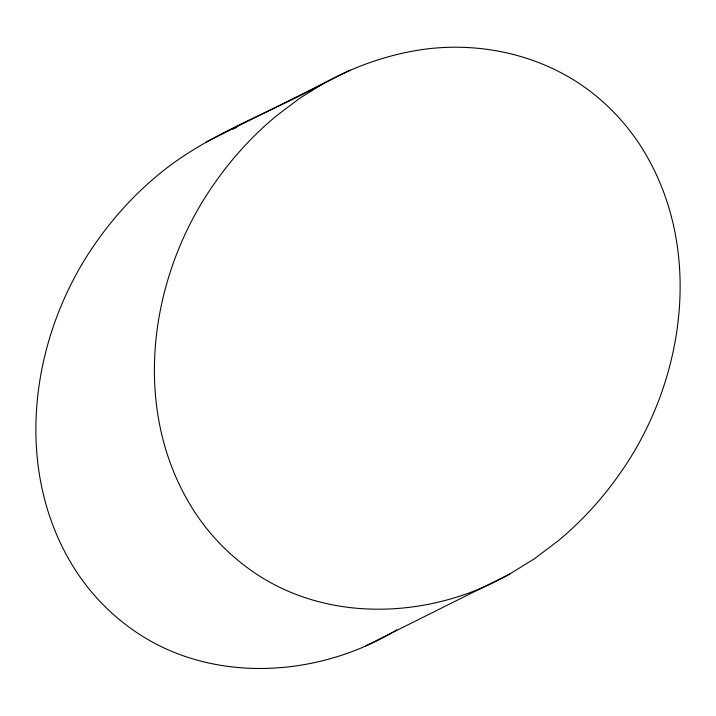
<?xml version="1.0" encoding="UTF-8"?>
<svg xmlns="http://www.w3.org/2000/svg" width="716" height="716" viewBox="0 0 716 716"><rect width="100%" height="100%" fill="white"/><g stroke="black" fill="none" stroke-linecap="round" stroke-linejoin="round"><path stroke-width="1.07" d="M365.795 645.877L509.837 573.963L534.646 558.587L558.337 540.687A394.579 360.202 63.4 0 0 619.063 474.753C686.438 380.384 704.965 244.138 639.352 143.988A203.407 185.686 63.4 0 0 586.1 88.265C540.526 55.302 482.414 42.172 426.861 48.948C390.99 53.539 356.389 65.496 324.688 82.779C269.118 113.602 206.915 134.044 157.663 175.313A394.579 360.202 63.4 0 0 96.937 241.247C29.562 335.616 11.035 471.862 76.648 572.012A203.407 185.686 63.4 0 0 129.9 627.735C207.407 684.693 316.982 678.696 396.825 629.812M324.688 82.779L299.879 98.146L276.179 116.055A394.579 360.202 63.4 0 0 215.462 181.989C148.087 276.349 129.56 412.595 195.173 512.745A203.407 185.686 63.4 0 0 248.425 568.468C324.142 624.173 430.495 619.564 509.837 573.963M206.163 142.036L350.205 70.123M231.68 129.39L236.835 127.421"/></g></svg>
